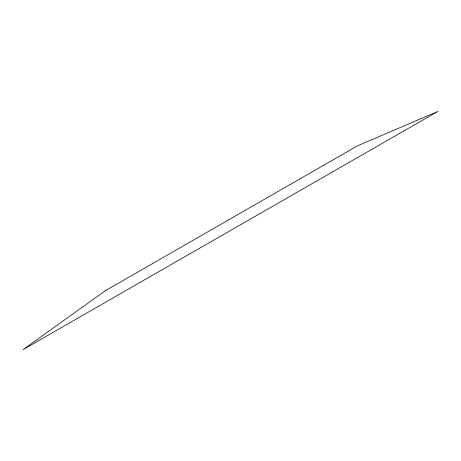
<?xml version="1.0" encoding="UTF-8"?>
<svg xmlns="http://www.w3.org/2000/svg" width="461" height="461" viewBox="0 0 461 461"><rect width="100%" height="100%" fill="white"/><g stroke="black" fill="none" stroke-linecap="round" stroke-linejoin="round"><path stroke-width="0.69" d="M105.661 290.516L23.05 349.617L437.95 111.383L357.54 145.803L105.661 290.516"/></g></svg>
